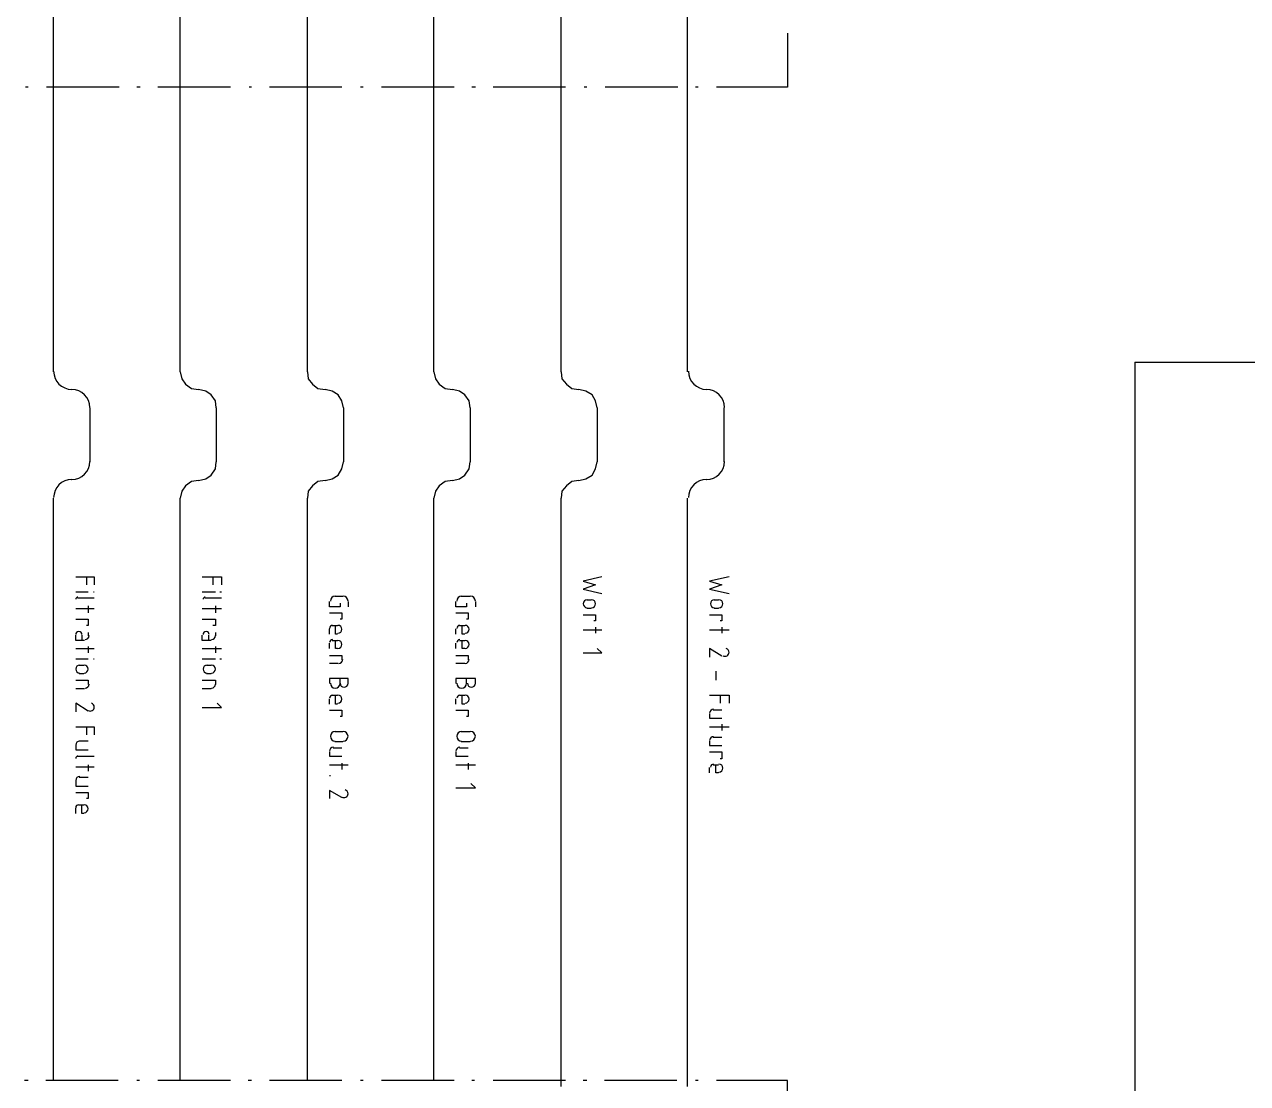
# Model space of a CAD drawing. Header units: millimetres. Extents: x 0 to 33.1, y 1.5 to 45.3.
# Drawn here: x 5.823 to 8.129, y 28.704 to 30.701 of the extents above; entities that cross this region are included whole.
import ezdxf

# ---------------------------------------------------------------- set-up
doc = ezdxf.new("R2010")
doc.units = ezdxf.units.MM
doc.header["$MEASUREMENT"] = 0
doc.layers.get('0').update_dxf_attribs({"linetype": 'CONTINUOUS'})

msp = doc.modelspace()

# ---------------------------------------------------------------- linework, layer by layer
at = {"color": 4, "linetype": 'Continuous'}
for p, q in [((5.87776, 30.5828), (5.87776, 30.9744)), ((7.07275, 30.5828), (7.07275, 30.8711)), ((5.87776, 30.0461), (5.87776, 30.5828)), ((7.07275, 30.0461), (7.07275, 30.5828)), ((5.87776, 30.0461), (5.87776, 30.0461)), ((7.07275, 30.0461), (7.07275, 30.0461)), ((5.91114, 30.0128), (5.91114, 30.0128)), ((7.10781, 30.0128), (7.10781, 30.0128)), ((5.94613, 29.9778), (5.94613, 29.8761)), ((7.14111, 29.9778), (7.14111, 29.8761)), ((5.91114, 29.8411), (5.91114, 29.8411)), ((7.10781, 29.8411), (7.10781, 29.8411)), ((5.87776, 28.7094), (5.87776, 29.8078)), ((5.87776, 29.8078), (5.87776, 29.8078)), ((7.07275, 28.6978), (7.07275, 29.8078)), ((7.07275, 29.8078), (7.07275, 29.8078))]:
    msp.add_line(p, q, dxfattribs=at)
at = {"color": 5, "linetype": 'Continuous'}
for p, q in [((6.1161, 30.5828), (6.1161, 30.9744)), ((6.1161, 30.0461), (6.1161, 30.6161)), ((6.1161, 30.0461), (6.1161, 30.0461)), ((6.1161, 30.0461), (6.11947, 30.0328)), ((6.11947, 30.0328), (6.12608, 30.0228)), ((6.12608, 30.0228), (6.13781, 30.0144)), ((6.13781, 30.0144), (6.1511, 30.0128)), ((6.16444, 30.0094), (6.1511, 30.0128)), ((6.17443, 30.0028), (6.16444, 30.0094)), ((6.18278, 29.9911), (6.17443, 30.0028)), ((6.18446, 29.9778), (6.18278, 29.9911)), ((6.18446, 29.9778), (6.18446, 29.8761)), ((6.1161, 28.7094), (6.1161, 29.8078))]:
    msp.add_line(p, q, dxfattribs=at)
at = {"color": 104, "linetype": 'Continuous'}
for p, q in [((6.35612, 30.5828), (6.35612, 30.8678)), ((6.35612, 30.0461), (6.35612, 30.6161)), ((6.35612, 30.0461), (6.35612, 30.0461)), ((6.35612, 30.0461), (6.35781, 30.0328)), ((6.35781, 30.0328), (6.3661, 30.0228)), ((6.3661, 30.0228), (6.37608, 30.0144)), ((6.37608, 30.0144), (6.38943, 30.0128)), ((6.40278, 30.0094), (6.38943, 30.0128)), ((6.41444, 30.0028), (6.40278, 30.0094)), ((6.42111, 29.9911), (6.41444, 30.0028)), ((6.42443, 29.9778), (6.42111, 29.9911)), ((6.42443, 29.9778), (6.42443, 29.8761)), ((6.41444, 29.8511), (6.42111, 29.8628)), ((6.42111, 29.8628), (6.42443, 29.8761)), ((6.37608, 29.8394), (6.3661, 29.8311)), ((6.38943, 29.8411), (6.37608, 29.8394)), ((6.38943, 29.8411), (6.40278, 29.8444)), ((6.40278, 29.8444), (6.41444, 29.8511)), ((6.35781, 29.8211), (6.35612, 29.8078)), ((6.3661, 29.8311), (6.35781, 29.8211)), ((6.35612, 28.7094), (6.35612, 29.8078))]:
    msp.add_line(p, q, dxfattribs=at)
at = {"color": 3, "linetype": 'Continuous'}
for p, q in [((6.59446, 30.5828), (6.59446, 30.8678)), ((6.59446, 30.0461), (6.59446, 30.6161)), ((6.59446, 30.0461), (6.59446, 30.0461)), ((6.59446, 30.0461), (6.59776, 30.0328)), ((6.59776, 30.0328), (6.60444, 30.0228)), ((6.60444, 30.0228), (6.6161, 30.0144)), ((6.6161, 30.0144), (6.62944, 30.0128)), ((6.64279, 30.0094), (6.62944, 30.0128)), ((6.65278, 30.0028), (6.64279, 30.0094)), ((6.66114, 29.9911), (6.65278, 30.0028)), ((6.66276, 29.9778), (6.66114, 29.9911)), ((6.66276, 29.9778), (6.66276, 29.8761)), ((6.65278, 29.8511), (6.66114, 29.8628)), ((6.66114, 29.8628), (6.66276, 29.8761)), ((6.6161, 29.8394), (6.60444, 29.8311)), ((6.62944, 29.8411), (6.6161, 29.8394)), ((6.62944, 29.8411), (6.64279, 29.8444)), ((6.64279, 29.8444), (6.65278, 29.8511)), ((6.59776, 29.8211), (6.59446, 29.8078)), ((6.60444, 29.8311), (6.59776, 29.8211)), ((6.59446, 28.7094), (6.59446, 29.8078))]:
    msp.add_line(p, q, dxfattribs=at)
at = {"color": 52, "linetype": 'Continuous'}
for p, q in [((6.83442, 30.5828), (6.83442, 30.8678)), ((6.83442, 30.0461), (6.83442, 30.6161)), ((6.83442, 30.0461), (6.83442, 30.0461)), ((6.83442, 30.0461), (6.8361, 30.0328)), ((6.8361, 30.0328), (6.84446, 30.0228)), ((6.84446, 30.0228), (6.85444, 30.0144)), ((6.85444, 30.0144), (6.86778, 30.0128)), ((6.88113, 30.0094), (6.86778, 30.0128)), ((6.89279, 30.0028), (6.88113, 30.0094)), ((6.89947, 29.9911), (6.89279, 30.0028)), ((6.90278, 29.9778), (6.89947, 29.9911)), ((6.90278, 29.9778), (6.90278, 29.8761)), ((6.89279, 29.8511), (6.89947, 29.8628)), ((6.89947, 29.8628), (6.90278, 29.8761)), ((6.85444, 29.8394), (6.84446, 29.8311)), ((6.86778, 29.8411), (6.85444, 29.8394)), ((6.86778, 29.8411), (6.88113, 29.8444)), ((6.88113, 29.8444), (6.89279, 29.8511)), ((6.8361, 29.8211), (6.83442, 29.8078)), ((6.84446, 29.8311), (6.8361, 29.8211)), ((6.83442, 28.6978), (6.83442, 29.8078))]:
    msp.add_line(p, q, dxfattribs=at)
at = {"color": 0, "linetype": 'Continuous'}
for p, q in [((7.26113, 30.6844), (7.26113, 30.5828)), ((5.82943, 30.5828), (5.82443, 30.5828)), ((6.00108, 30.5828), (5.86442, 30.5828)), ((6.04113, 30.5828), (6.03444, 30.5828)), ((6.2111, 30.5828), (6.07443, 30.5828)), ((6.25108, 30.5828), (6.2461, 30.5828)), ((6.42111, 30.5828), (6.28444, 30.5828)), ((6.4611, 30.5828), (6.45611, 30.5828)), ((6.63276, 30.5828), (6.4961, 30.5828)), ((6.67279, 30.5828), (6.66613, 30.5828)), ((6.84278, 30.5828), (6.70611, 30.5828)), ((6.88276, 30.5828), (6.87776, 30.5828)), ((7.05447, 30.5828), (6.91775, 30.5828)), ((7.09278, 30.5828), (7.08778, 30.5828)), ((7.26113, 30.5828), (7.12776, 30.5828)), ((5.91943, 29.6594), (5.95443, 29.6594)), ((5.93946, 29.6594), (5.93946, 29.6444)), ((5.95443, 29.6594), (5.95443, 29.6444)), ((6.15776, 29.6594), (6.19444, 29.6594)), ((6.17779, 29.6594), (6.17779, 29.6444)), ((6.19444, 29.6594), (6.19444, 29.6444)), ((6.91114, 29.6594), (6.87608, 29.6511)), ((7.1511, 29.6594), (7.11442, 29.6511)), ((5.91943, 29.6311), (5.94276, 29.6311)), ((5.95281, 29.6311), (5.95443, 29.6311)), ((6.15776, 29.6311), (6.18278, 29.6311)), ((6.19114, 29.6311), (6.19444, 29.6311)), ((6.87608, 29.6511), (6.89947, 29.6444)), ((6.89947, 29.6444), (6.87608, 29.6361)), ((6.87608, 29.6361), (6.91114, 29.6278)), ((7.11442, 29.6511), (7.13781, 29.6444)), ((7.13781, 29.6444), (7.11442, 29.6361)), ((7.11442, 29.6361), (7.1511, 29.6278)), ((5.92279, 29.6194), (5.95443, 29.6194)), ((6.16276, 29.6194), (6.19444, 29.6194)), ((6.39779, 29.6028), (6.39779, 29.6128)), ((6.40776, 29.6228), (6.42279, 29.6228)), ((6.41775, 29.6094), (6.41775, 29.6028)), ((6.43278, 29.6128), (6.43278, 29.6028)), ((6.63612, 29.6028), (6.63612, 29.6128)), ((6.64611, 29.6228), (6.66276, 29.6228)), ((6.65608, 29.6094), (6.65608, 29.6028)), ((6.67279, 29.6128), (6.67279, 29.6028)), ((6.88276, 29.6161), (6.89111, 29.6161)), ((7.12278, 29.6161), (7.13112, 29.6161)), ((5.91943, 29.5994), (5.95443, 29.5994)), ((5.94276, 29.6044), (5.94276, 29.5911)), ((6.15776, 29.5994), (6.19444, 29.5994)), ((6.18278, 29.6044), (6.18278, 29.5911)), ((6.41775, 29.6028), (6.39779, 29.6028)), ((6.39779, 29.5911), (6.42111, 29.5911)), ((6.42111, 29.5911), (6.42111, 29.5794)), ((6.65608, 29.6028), (6.63612, 29.6028)), ((6.63612, 29.5911), (6.65944, 29.5911)), ((6.65944, 29.5911), (6.65944, 29.5794)), ((6.87608, 29.5878), (6.89947, 29.5878)), ((6.89111, 29.5994), (6.88276, 29.5994)), ((6.89947, 29.5878), (6.89947, 29.5761)), ((7.11442, 29.5878), (7.13781, 29.5878)), ((7.13112, 29.5994), (7.12278, 29.5994)), ((7.13781, 29.5878), (7.13781, 29.5761)), ((5.91943, 29.5794), (5.94276, 29.5794)), ((5.94276, 29.5678), (5.93946, 29.5678)), ((5.94276, 29.5794), (5.94276, 29.5678)), ((6.15776, 29.5794), (6.18278, 29.5794)), ((6.18278, 29.5678), (6.17779, 29.5678)), ((6.18278, 29.5794), (6.18278, 29.5678)), ((6.40278, 29.5678), (6.41276, 29.5678)), ((6.40944, 29.5511), (6.40944, 29.5678)), ((6.42111, 29.5794), (6.41775, 29.5794)), ((6.64279, 29.5678), (6.65278, 29.5678)), ((6.64779, 29.5511), (6.64779, 29.5678)), ((6.65944, 29.5794), (6.65608, 29.5794)), ((6.89947, 29.5761), (6.89611, 29.5761)), ((6.89947, 29.5644), (6.89947, 29.5528)), ((7.13781, 29.5761), (7.13444, 29.5761)), ((7.13781, 29.5644), (7.13781, 29.5528)), ((5.91943, 29.5394), (5.91943, 29.5494)), ((5.93608, 29.5394), (5.91943, 29.5394)), ((5.9311, 29.5494), (5.9311, 29.5394)), ((5.94276, 29.5544), (5.94276, 29.5478)), ((6.15776, 29.5394), (6.15776, 29.5494)), ((6.17443, 29.5394), (6.15776, 29.5394)), ((6.16943, 29.5494), (6.16943, 29.5394)), ((6.18278, 29.5544), (6.18278, 29.5478)), ((6.39779, 29.5511), (6.39779, 29.5611)), ((6.40278, 29.5394), (6.41276, 29.5394)), ((6.41276, 29.5511), (6.40944, 29.5511)), ((6.40944, 29.5244), (6.40944, 29.5394)), ((6.63612, 29.5511), (6.63612, 29.5611)), ((6.64279, 29.5394), (6.65278, 29.5394)), ((6.65278, 29.5511), (6.64779, 29.5511)), ((6.64779, 29.5244), (6.64779, 29.5394)), ((6.87608, 29.5594), (6.91114, 29.5594)), ((7.11442, 29.5594), (7.1511, 29.5594)), ((5.91943, 29.5244), (5.95443, 29.5244)), ((5.94276, 29.5278), (5.94276, 29.5161)), ((6.15776, 29.5244), (6.19444, 29.5244)), ((6.18278, 29.5278), (6.18278, 29.5161)), ((6.39779, 29.5244), (6.39779, 29.5344)), ((6.41276, 29.5244), (6.40944, 29.5244)), ((6.63612, 29.5244), (6.63612, 29.5344)), ((6.65278, 29.5244), (6.64779, 29.5244)), ((6.87608, 29.5161), (6.91114, 29.5161)), ((6.91114, 29.5161), (6.90278, 29.5244)), ((7.13781, 29.5094), (7.11442, 29.5244)), ((7.11442, 29.5244), (7.11442, 29.5078)), ((5.91943, 29.5044), (5.94276, 29.5044)), ((5.92611, 29.4928), (5.93446, 29.4928)), ((5.95281, 29.5044), (5.95443, 29.5044)), ((6.15776, 29.5044), (6.18278, 29.5044)), ((6.16613, 29.4928), (6.17443, 29.4928)), ((6.19114, 29.5044), (6.19444, 29.5044)), ((6.39779, 29.5111), (6.42111, 29.5111)), ((6.41444, 29.4961), (6.39779, 29.4961)), ((6.42111, 29.5111), (6.42111, 29.5028)), ((6.63612, 29.5111), (6.65944, 29.5111)), ((6.65278, 29.4961), (6.63612, 29.4961)), ((6.65944, 29.5111), (6.65944, 29.5028)), ((5.93446, 29.4761), (5.92611, 29.4761)), ((6.17443, 29.4761), (6.16613, 29.4761)), ((7.12608, 29.4811), (7.12608, 29.4644)), ((5.91943, 29.4644), (5.94276, 29.4644)), ((5.93608, 29.4478), (5.91943, 29.4478)), ((5.94276, 29.4644), (5.94276, 29.4561)), ((6.15776, 29.4644), (6.18278, 29.4644)), ((6.17443, 29.4478), (6.15776, 29.4478)), ((6.18278, 29.4644), (6.18278, 29.4561)), ((6.39779, 29.4678), (6.39779, 29.4578)), ((6.43278, 29.4678), (6.39779, 29.4678)), ((6.41775, 29.4578), (6.41775, 29.4678)), ((6.43278, 29.4578), (6.43278, 29.4678)), ((6.63612, 29.4678), (6.63612, 29.4578)), ((6.67279, 29.4678), (6.63612, 29.4678)), ((6.65608, 29.4578), (6.65608, 29.4678)), ((6.67279, 29.4578), (6.67279, 29.4678)), ((6.39779, 29.4194), (6.39779, 29.4294)), ((6.40278, 29.4361), (6.41276, 29.4361)), ((6.40944, 29.4194), (6.40944, 29.4361)), ((6.63612, 29.4194), (6.63612, 29.4294)), ((6.64279, 29.4361), (6.65278, 29.4361)), ((6.64779, 29.4194), (6.64779, 29.4361)), ((7.11442, 29.4361), (7.1511, 29.4361)), ((7.13444, 29.4361), (7.13444, 29.4211)), ((7.1511, 29.4361), (7.1511, 29.4211)), ((5.94276, 29.4061), (5.91943, 29.4211)), ((5.91943, 29.4211), (5.91943, 29.4044)), ((6.15776, 29.4128), (6.19444, 29.4128)), ((6.19444, 29.4128), (6.18608, 29.4211)), ((6.39779, 29.4078), (6.42111, 29.4078)), ((6.41276, 29.4194), (6.40944, 29.4194)), ((6.42111, 29.4078), (6.42111, 29.3961)), ((6.63612, 29.4078), (6.65944, 29.4078)), ((6.65278, 29.4194), (6.64779, 29.4194)), ((6.65944, 29.4078), (6.65944, 29.3961)), ((7.11442, 29.4011), (7.11442, 29.3928)), ((7.13781, 29.4078), (7.1211, 29.4078)), ((6.42111, 29.3961), (6.41775, 29.3961)), ((6.65944, 29.3961), (6.65608, 29.3961)), ((7.11442, 29.3928), (7.13781, 29.3928)), ((7.13781, 29.3811), (7.13781, 29.3694)), ((5.91943, 29.3761), (5.95443, 29.3761)), ((5.93946, 29.3761), (5.93946, 29.3611)), ((5.95443, 29.3761), (5.95443, 29.3611)), ((6.40776, 29.3678), (6.42279, 29.3678)), ((6.64611, 29.3678), (6.66276, 29.3678)), ((7.11442, 29.3761), (7.1511, 29.3761)), ((7.13781, 29.3561), (7.1211, 29.3561)), ((5.91943, 29.3411), (5.91943, 29.3328)), ((5.91943, 29.3328), (5.94276, 29.3328)), ((5.94276, 29.3494), (5.92611, 29.3494)), ((6.42111, 29.3361), (6.40446, 29.3361)), ((6.42279, 29.3478), (6.40776, 29.3478)), ((6.65944, 29.3361), (6.64279, 29.3361)), ((6.66276, 29.3478), (6.64611, 29.3478)), ((7.11442, 29.3494), (7.11442, 29.3411)), ((7.11442, 29.3411), (7.13781, 29.3411)), ((5.92279, 29.3211), (5.95443, 29.3211)), ((6.39779, 29.3294), (6.39779, 29.3211)), ((6.39779, 29.3211), (6.42111, 29.3211)), ((6.42111, 29.3078), (6.42111, 29.2961)), ((6.63612, 29.3294), (6.63612, 29.3211)), ((6.63612, 29.3211), (6.65944, 29.3211)), ((6.65944, 29.3078), (6.65944, 29.2961)), ((7.11442, 29.3294), (7.13781, 29.3294)), ((7.13781, 29.3161), (7.13444, 29.3161)), ((7.13781, 29.3294), (7.13781, 29.3161)), ((5.91943, 29.3011), (5.95443, 29.3011)), ((5.94276, 29.3044), (5.94276, 29.2928)), ((6.39779, 29.3044), (6.43278, 29.3044)), ((6.63612, 29.3044), (6.67279, 29.3044)), ((7.11442, 29.2894), (7.11442, 29.2994)), ((7.1211, 29.3044), (7.13112, 29.3044)), ((7.12608, 29.2894), (7.12608, 29.3044)), ((7.13112, 29.2894), (7.12608, 29.2894)), ((5.91943, 29.2744), (5.91943, 29.2644)), ((5.91943, 29.2644), (5.94276, 29.2644)), ((5.94276, 29.2811), (5.92611, 29.2811)), ((6.39779, 29.2844), (6.39947, 29.2844)), ((6.67279, 29.2611), (6.66444, 29.2694)), ((5.91943, 29.2528), (5.94276, 29.2528)), ((5.94276, 29.2411), (5.93946, 29.2411)), ((5.94276, 29.2528), (5.94276, 29.2411)), ((6.42111, 29.2428), (6.39779, 29.2561)), ((6.39779, 29.2561), (6.39779, 29.2411)), ((6.63612, 29.2611), (6.67279, 29.2611)), ((5.91943, 29.2128), (5.91943, 29.2228)), ((5.92443, 29.2294), (5.93446, 29.2294)), ((5.9311, 29.2128), (5.9311, 29.2294)), ((5.93446, 29.2128), (5.9311, 29.2128)), ((5.82943, 28.7094), (5.82275, 28.7094)), ((5.99946, 28.7094), (5.86279, 28.7094)), ((6.03944, 28.7094), (6.03444, 28.7094)), ((6.2111, 28.7094), (6.07443, 28.7094)), ((6.25108, 28.7094), (6.24447, 28.7094)), ((6.42111, 28.7094), (6.28444, 28.7094)), ((6.4611, 28.7094), (6.45611, 28.7094)), ((6.63276, 28.7094), (6.4961, 28.7094)), ((6.67111, 28.7094), (6.66613, 28.7094)), ((6.84278, 28.7094), (6.70611, 28.7094)), ((6.88276, 28.7094), (6.87608, 28.7094)), ((7.05279, 28.7094), (6.91613, 28.7094)), ((7.09278, 28.7094), (7.08778, 28.7094)), ((7.26113, 28.7094), (7.12776, 28.7094)), ((7.26113, 28.6078), (7.26113, 28.7094))]:
    msp.add_line(p, q, dxfattribs=at)
at = {"color": 7, "linetype": 'Continuous'}
for p, q in [((7.91613, 30.0644), (8.47613, 30.0644)), ((7.91613, 30.0644), (7.91613, 30.0644)), ((7.91613, 30.0644), (7.91613, 28.1994)), ((6.17443, 29.8511), (6.18278, 29.8628)), ((6.18278, 29.8628), (6.18446, 29.8761)), ((6.13781, 29.8394), (6.12608, 29.8311)), ((6.1511, 29.8411), (6.13781, 29.8394)), ((6.1511, 29.8411), (6.16444, 29.8444)), ((6.16444, 29.8444), (6.17443, 29.8511)), ((6.11947, 29.8211), (6.1161, 29.8078)), ((6.12608, 29.8311), (6.11947, 29.8211))]:
    msp.add_line(p, q, dxfattribs=at)
at = {"color": 4, "linetype": 'Continuous'}
for points in [[(5.87776, 30.0469), (5.87776, 30.0281), (5.89307, 30.0128), (5.91194, 30.0128)], [(7.07443, 30.0469), (7.07443, 30.0281), (7.08974, 30.0128), (7.10861, 30.0128)], [(5.94613, 29.9786), (5.94613, 29.9975), (5.93083, 30.0128), (5.91194, 30.0128)], [(7.14279, 29.9786), (7.14279, 29.9975), (7.1275, 30.0128), (7.10861, 30.0128)], [(5.91194, 29.8428), (5.93083, 29.8428), (5.94613, 29.8581), (5.94613, 29.8769)], [(7.10861, 29.8428), (7.1275, 29.8428), (7.14279, 29.8581), (7.14279, 29.8769)], [(5.91194, 29.8428), (5.89307, 29.8428), (5.87776, 29.8275), (5.87776, 29.8086)], [(7.10861, 29.8428), (7.08974, 29.8428), (7.07443, 29.8275), (7.07443, 29.8086)]]:
    msp.add_open_spline(points, degree=3, dxfattribs=at)
at = {"color": 0, "linetype": 'Continuous'}
for points in [[(5.92361, 29.6211), (5.92133, 29.6211), (5.91943, 29.6193), (5.91943, 29.6169)], [(6.16363, 29.6211), (6.16129, 29.6211), (6.15944, 29.6193), (6.15944, 29.6169)], [(6.40864, 29.6228), (6.40354, 29.6228), (6.39947, 29.6186), (6.39947, 29.6136)], [(6.43278, 29.6136), (6.43278, 29.6186), (6.42865, 29.6228), (6.42361, 29.6228)], [(6.64692, 29.6228), (6.64187, 29.6228), (6.63781, 29.6186), (6.63781, 29.6136)], [(6.67279, 29.6136), (6.67279, 29.6186), (6.66868, 29.6228), (6.66363, 29.6228)], [(6.88363, 29.6161), (6.87944, 29.6161), (6.87608, 29.6128), (6.87608, 29.6086)], [(6.87608, 29.6086), (6.87608, 29.6044), (6.87944, 29.6011), (6.88363, 29.6011)], [(6.89947, 29.6086), (6.89947, 29.6128), (6.89611, 29.6161), (6.89193, 29.6161)], [(6.89193, 29.6011), (6.89611, 29.6011), (6.89947, 29.6044), (6.89947, 29.6086)], [(7.12358, 29.6161), (7.11947, 29.6161), (7.1161, 29.6128), (7.1161, 29.6086)], [(7.1161, 29.6086), (7.1161, 29.6044), (7.11947, 29.6011), (7.12358, 29.6011)], [(7.13943, 29.6086), (7.13943, 29.6128), (7.13607, 29.6161), (7.13194, 29.6161)], [(7.13194, 29.6011), (7.13607, 29.6011), (7.13943, 29.6044), (7.13943, 29.6086)], [(6.4036, 29.5678), (6.40039, 29.5678), (6.39779, 29.5651), (6.39779, 29.5619)], [(6.42111, 29.5603), (6.42111, 29.5644), (6.41775, 29.5678), (6.41363, 29.5678)], [(6.64361, 29.5678), (6.6404, 29.5678), (6.63781, 29.5651), (6.63781, 29.5619)], [(6.66114, 29.5603), (6.66114, 29.5644), (6.65776, 29.5678), (6.6536, 29.5678)], [(5.92529, 29.5561), (5.92204, 29.5561), (5.91943, 29.5535), (5.91943, 29.5503)], [(5.9311, 29.5503), (5.9311, 29.5535), (5.9285, 29.5561), (5.92529, 29.5561)], [(5.93696, 29.5411), (5.94108, 29.5411), (5.94444, 29.5444), (5.94444, 29.5486)], [(6.16525, 29.5561), (6.16206, 29.5561), (6.15944, 29.5535), (6.15944, 29.5503)], [(6.17111, 29.5503), (6.17111, 29.5535), (6.16851, 29.5561), (6.16525, 29.5561)], [(6.17529, 29.5411), (6.17942, 29.5411), (6.18278, 29.5444), (6.18278, 29.5486)], [(6.41363, 29.5528), (6.41775, 29.5528), (6.42111, 29.5561), (6.42111, 29.5603)], [(6.42111, 29.5319), (6.42111, 29.5361), (6.41775, 29.5394), (6.41363, 29.5394)], [(6.64361, 29.5411), (6.6404, 29.5411), (6.63781, 29.5385), (6.63781, 29.5353)], [(6.6536, 29.5528), (6.65776, 29.5528), (6.66114, 29.5561), (6.66114, 29.5603)], [(6.66114, 29.5319), (6.66114, 29.5361), (6.65776, 29.5394), (6.6536, 29.5394)], [(6.41363, 29.5244), (6.41775, 29.5244), (6.42111, 29.5278), (6.42111, 29.5319)], [(6.6536, 29.5244), (6.65776, 29.5244), (6.66114, 29.5278), (6.66114, 29.5319)], [(7.1511, 29.5168), (7.15115, 29.5203), (7.14893, 29.5232), (7.14561, 29.5242)], [(7.14725, 29.5104), (7.14963, 29.5117), (7.1511, 29.5143), (7.1511, 29.5169)], [(5.92692, 29.4928), (5.92279, 29.4928), (5.91943, 29.4894), (5.91943, 29.4853)], [(5.94276, 29.4853), (5.94276, 29.4894), (5.9394, 29.4928), (5.93528, 29.4928)], [(6.16694, 29.4928), (6.16282, 29.4928), (6.15944, 29.4894), (6.15944, 29.4853)], [(6.18278, 29.4853), (6.18278, 29.4894), (6.17942, 29.4928), (6.17529, 29.4928)], [(6.41525, 29.4961), (6.41943, 29.4961), (6.42279, 29.4994), (6.42279, 29.5036)], [(6.6536, 29.4961), (6.65776, 29.4961), (6.66114, 29.4994), (6.66114, 29.5036)], [(7.13965, 29.5106), (7.14199, 29.5092), (7.14486, 29.509), (7.14725, 29.5104)], [(5.91943, 29.4853), (5.91943, 29.4811), (5.92279, 29.4778), (5.92692, 29.4778)], [(5.93528, 29.4778), (5.9394, 29.4778), (5.94276, 29.4811), (5.94276, 29.4853)], [(6.15944, 29.4853), (6.15944, 29.4811), (6.16282, 29.4778), (6.16694, 29.4778)], [(6.17529, 29.4778), (6.17942, 29.4778), (6.18278, 29.4811), (6.18278, 29.4853)], [(5.93696, 29.4494), (5.94108, 29.4494), (5.94444, 29.4528), (5.94444, 29.4569)], [(6.17529, 29.4494), (6.17942, 29.4494), (6.18278, 29.4528), (6.18278, 29.4569)], [(6.39947, 29.4586), (6.39947, 29.4536), (6.40354, 29.4494), (6.40864, 29.4494)], [(6.40864, 29.4494), (6.41368, 29.4494), (6.41775, 29.4536), (6.41775, 29.4586)], [(6.41775, 29.4586), (6.41775, 29.4544), (6.42111, 29.4511), (6.42529, 29.4511)], [(6.42529, 29.4511), (6.42942, 29.4511), (6.43278, 29.4544), (6.43278, 29.4586)], [(6.63781, 29.4586), (6.63781, 29.4536), (6.64187, 29.4494), (6.64692, 29.4494)], [(6.64692, 29.4494), (6.65201, 29.4494), (6.65608, 29.4536), (6.65608, 29.4586)], [(6.65776, 29.4586), (6.65776, 29.4544), (6.66114, 29.4511), (6.66525, 29.4511)], [(6.66525, 29.4511), (6.66943, 29.4511), (6.67279, 29.4544), (6.67279, 29.4586)], [(6.4036, 29.4361), (6.40039, 29.4361), (6.39779, 29.4335), (6.39779, 29.4303)], [(6.42111, 29.4286), (6.42111, 29.4328), (6.41775, 29.4361), (6.41363, 29.4361)], [(6.41363, 29.4211), (6.41775, 29.4211), (6.42111, 29.4244), (6.42111, 29.4286)], [(6.64361, 29.4361), (6.6404, 29.4361), (6.63781, 29.4335), (6.63781, 29.4303)], [(6.66114, 29.4286), (6.66114, 29.4328), (6.65776, 29.4361), (6.6536, 29.4361)], [(6.6536, 29.4211), (6.65776, 29.4211), (6.66114, 29.4244), (6.66114, 29.4286)], [(5.94299, 29.4072), (5.94532, 29.4058), (5.94819, 29.4057), (5.95057, 29.4071)], [(5.95443, 29.4135), (5.95449, 29.4169), (5.95226, 29.4199), (5.949, 29.4208)], [(5.95057, 29.4071), (5.95296, 29.4083), (5.95449, 29.411), (5.95443, 29.4136)], [(7.12196, 29.4094), (7.11778, 29.4094), (7.11442, 29.4061), (7.11442, 29.4019)], [(6.40864, 29.3678), (6.40354, 29.3678), (6.39947, 29.3636), (6.39947, 29.3586)], [(6.39947, 29.3586), (6.39947, 29.3536), (6.40354, 29.3494), (6.40864, 29.3494)], [(6.43278, 29.3586), (6.43278, 29.3636), (6.42865, 29.3678), (6.42361, 29.3678)], [(6.42361, 29.3494), (6.42865, 29.3494), (6.43278, 29.3536), (6.43278, 29.3586)], [(6.64692, 29.3678), (6.64187, 29.3678), (6.63781, 29.3636), (6.63781, 29.3586)], [(6.63781, 29.3586), (6.63781, 29.3536), (6.64187, 29.3494), (6.64692, 29.3494)], [(6.67279, 29.3586), (6.67279, 29.3636), (6.66868, 29.3678), (6.66363, 29.3678)], [(6.66363, 29.3494), (6.66868, 29.3494), (6.67279, 29.3536), (6.67279, 29.3586)], [(7.12196, 29.3578), (7.11778, 29.3578), (7.11442, 29.3544), (7.11442, 29.3503)], [(5.92692, 29.3494), (5.92279, 29.3494), (5.91943, 29.3461), (5.91943, 29.3419)], [(6.40528, 29.3378), (6.40115, 29.3378), (6.39779, 29.3344), (6.39779, 29.3303)], [(6.64361, 29.3378), (6.63949, 29.3378), (6.63612, 29.3344), (6.63612, 29.3303)], [(5.92361, 29.3211), (5.92133, 29.3211), (5.91943, 29.3192), (5.91943, 29.3169)], [(7.12196, 29.3061), (7.11871, 29.3061), (7.1161, 29.3035), (7.1161, 29.3003)], [(7.13943, 29.2986), (7.13943, 29.3028), (7.13607, 29.3061), (7.13194, 29.3061)], [(7.13194, 29.2911), (7.13607, 29.2911), (7.13943, 29.2944), (7.13943, 29.2986)], [(5.92692, 29.2828), (5.92279, 29.2828), (5.91943, 29.2794), (5.91943, 29.2753)], [(6.42128, 29.2439), (6.42361, 29.2425), (6.42654, 29.2424), (6.42893, 29.2438)], [(6.43278, 29.2503), (6.43283, 29.2536), (6.43056, 29.2565), (6.42731, 29.2575)], [(6.42893, 29.2438), (6.43132, 29.245), (6.43278, 29.2475), (6.43278, 29.2503)], [(5.92529, 29.2294), (5.92204, 29.2294), (5.91943, 29.2268), (5.91943, 29.2236)], [(5.94276, 29.2219), (5.94276, 29.2261), (5.9394, 29.2294), (5.93528, 29.2294)], [(5.93528, 29.2144), (5.9394, 29.2144), (5.94276, 29.2178), (5.94276, 29.2219)]]:
    msp.add_open_spline(points, degree=3, dxfattribs=at)
at = {"color": 104, "linetype": 'Continuous'}
msp.add_open_spline([(6.4036, 29.5411), (6.40039, 29.5411), (6.39779, 29.5385), (6.39779, 29.5353)], degree=3, dxfattribs=at)

doc.saveas('drawing.dxf')
